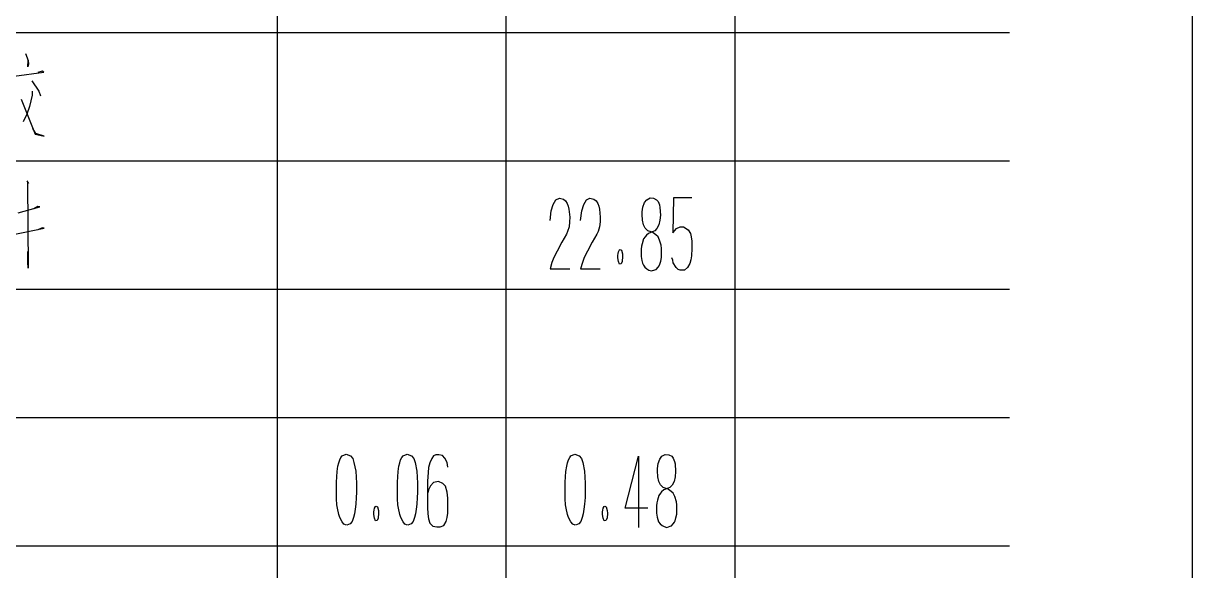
# Model space of a CAD drawing. Extents: x 0 to 2376, y 0 to 3364.
# Drawn here: x 2120.5 to 2376, y 958.6 to 1078 of the extents above; entities that cross this region are included whole.
import ezdxf

# ---------------------------------------------------------------- set-up
doc = ezdxf.new("R2010")
doc.units = 0
doc.header["$MEASUREMENT"] = 0
for name, color, linetype in [('6', 7, 'Continuous'), ('8', 7, 'Continuous'), ('9', 7, 'Continuous')]:
    doc.layers.add(name, color=color, linetype=linetype)

# ---------------------------------------------------------------- blocks, each defined once
blk = doc.blocks.new('BLKENT83')
at = {"layer": '8', "color": 15, "linetype": 'Continuous'}
blk.add_line((2376, 0), (2376, 3364), dxfattribs=at)
at = {"layer": '8', "color": 7, "linetype": 'Continuous', "const_width": 0.03}
blk.add_lwpolyline([(2336, 40), (2336, 3324)], dxfattribs=at)
blk = doc.blocks.new('BLKENT225')
at = {"layer": '9', "color": 2, "linetype": 'Continuous'}
for p, q in [((2190.12, 983.6), (2191.01, 984)), ((2191.01, 984), (2191.95, 983.6)), ((2203.46, 983.6), (2204.35, 984)), ((2204.35, 984), (2205.29, 983.6)), ((2240.12, 983.6), (2241.01, 984)), ((2241.01, 984), (2241.95, 983.6)), ((2260.02, 983.52), (2260.75, 983.92)), ((2260.75, 983.92), (2261.54, 983.84)), ((2189.03, 980.16), (2189.21, 981.36)), ((2189.21, 981.36), (2189.39, 982.08)), ((2189.39, 982.08), (2189.58, 982.72)), ((2189.58, 982.72), (2189.86, 983.28)), ((2189.86, 983.28), (2190.12, 983.6)), ((2191.95, 983.6), (2192.42, 983.04)), ((2192.42, 983.04), (2192.71, 982.16)), ((2192.71, 982.16), (2193.08, 980.24)), ((2202.36, 980.16), (2202.54, 981.36)), ((2202.54, 981.36), (2202.73, 982.08)), ((2202.73, 982.08), (2202.91, 982.72)), ((2202.91, 982.72), (2203.2, 983.28)), ((2203.2, 983.28), (2203.46, 983.6)), ((2205.29, 983.6), (2205.76, 983.04)), ((2205.76, 983.04), (2206.05, 982.16)), ((2206.05, 982.16), (2206.41, 980.24)), ((2209.29, 982.08), (2209, 981.04)), ((2209.71, 983.04), (2209.29, 982.08)), ((2210.12, 983.6), (2209.71, 983.04)), ((2210.62, 983.84), (2210.12, 983.6)), ((2211.27, 983.84), (2210.62, 983.84)), ((2212.06, 983.68), (2211.27, 983.84)), ((2212.58, 983.12), (2212.06, 983.68)), ((2213.05, 982.16), (2212.58, 983.12)), ((2213.24, 981.12), (2213.05, 982.16)), ((2239.03, 980.16), (2239.21, 981.36)), ((2239.21, 981.36), (2239.39, 982.08)), ((2239.39, 982.08), (2239.58, 982.72)), ((2239.58, 982.72), (2239.86, 983.28)), ((2239.86, 983.28), (2240.12, 983.6)), ((2241.95, 983.6), (2242.42, 983.04)), ((2242.42, 983.04), (2242.71, 982.16)), ((2242.71, 982.16), (2243.08, 980.24)), ((2251.97, 972.16), (2254.9, 983.52)), ((2254.9, 983.52), (2254.9, 968)), ((2259.05, 980.88), (2259.18, 981.92)), ((2259.18, 981.92), (2259.55, 982.88)), ((2259.55, 982.88), (2260.02, 983.52)), ((2261.54, 983.84), (2262.19, 983.52)), ((2262.19, 983.52), (2262.5, 983.12)), ((2262.5, 983.12), (2262.79, 982.4)), ((2262.79, 982.4), (2262.92, 981.84)), ((2262.92, 981.84), (2263, 980.16)), ((2188.87, 977.84), (2189.03, 980.16)), ((2193.08, 980.24), (2193.24, 977.68)), ((2202.2, 977.84), (2202.36, 980.16)), ((2206.41, 980.24), (2206.57, 977.68)), ((2208.92, 980), (2208.77, 978.08)), ((2209, 981.04), (2208.92, 980)), ((2238.87, 977.84), (2239.03, 980.16)), ((2243.08, 980.24), (2243.24, 977.68)), ((2259.05, 980.32), (2259.05, 980.88)), ((2259.1, 979.04), (2259.05, 980.32)), ((2259.31, 978), (2259.1, 979.04)), ((2262.92, 979.04), (2262.69, 978)), ((2263, 980.16), (2262.92, 979.04)), ((2188.87, 975.04), (2188.87, 977.84)), ((2193.24, 977.68), (2193.24, 975.6)), ((2202.2, 975.04), (2202.2, 977.84)), ((2206.57, 977.68), (2206.57, 975.6)), ((2208.77, 978.08), (2208.77, 972.32)), ((2209.44, 977.04), (2209, 976.16)), ((2210.12, 977.76), (2209.44, 977.04)), ((2211.17, 978), (2210.12, 977.76)), ((2212.11, 977.6), (2211.17, 978)), ((2212.69, 976.96), (2212.11, 977.6)), ((2213.08, 975.68), (2212.69, 976.96)), ((2238.87, 975.04), (2238.87, 977.84)), ((2243.24, 977.68), (2243.24, 975.6)), ((2259.68, 977.28), (2259.31, 978)), ((2260.28, 976.72), (2259.68, 977.28)), ((2260.96, 976.48), (2260.28, 976.72)), ((2261.41, 976.56), (2260.44, 976.16)), ((2262.03, 975.84), (2261.14, 976.48)), ((2261.77, 976.72), (2261.41, 976.56)), ((2262.27, 977.2), (2261.77, 976.72)), ((2262.69, 978), (2262.27, 977.2)), ((2188.9, 974.24), (2188.87, 975.04)), ((2188.95, 972.88), (2188.9, 974.24)), ((2193.21, 974.48), (2193.1, 973.04)), ((2193.24, 975.6), (2193.21, 974.48)), ((2202.23, 974.24), (2202.2, 975.04)), ((2202.28, 972.88), (2202.23, 974.24)), ((2206.54, 974.48), (2206.44, 973.04)), ((2206.57, 975.6), (2206.54, 974.48)), ((2209, 976.16), (2208.82, 975.52)), ((2213.24, 974.4), (2213.08, 975.68)), ((2213.24, 972.24), (2213.24, 974.4)), ((2238.9, 974.24), (2238.87, 975.04)), ((2238.95, 972.88), (2238.9, 974.24)), ((2243.21, 974.48), (2243.1, 973.04)), ((2243.24, 975.6), (2243.21, 974.48)), ((2259.03, 973.92), (2258.9, 973.36)), ((2259.31, 974.96), (2259.03, 973.92)), ((2259.68, 975.44), (2259.31, 974.96)), ((2259.94, 975.76), (2259.68, 975.44)), ((2260.44, 976.16), (2259.94, 975.76)), ((2262.5, 975.44), (2262.03, 975.84)), ((2262.82, 974.72), (2262.5, 975.44)), ((2263.18, 973.6), (2262.82, 974.72)), ((2189.08, 972.16), (2188.95, 972.88)), ((2189.39, 970.8), (2189.08, 972.16)), ((2192.97, 972), (2192.82, 970.96)), ((2193.1, 973.04), (2192.97, 972)), ((2197.05, 971.36), (2197.1, 971.76)), ((2197.05, 970.8), (2197.05, 971.36)), ((2197.1, 971.76), (2197.18, 972.16)), ((2197.18, 972.16), (2197.39, 972.56)), ((2197.39, 972.56), (2197.52, 972.64)), ((2197.58, 972.64), (2197.86, 972.48)), ((2197.86, 972.48), (2198.05, 971.68)), ((2198.1, 971.12), (2198.02, 970)), ((2198.05, 971.68), (2198.1, 971.12)), ((2202.41, 972.16), (2202.28, 972.88)), ((2202.73, 970.8), (2202.41, 972.16)), ((2206.31, 972), (2206.15, 970.96)), ((2206.44, 973.04), (2206.31, 972)), ((2208.77, 972.32), (2208.82, 970.96)), ((2213.1, 970.16), (2213.24, 971.12)), ((2213.24, 971.12), (2213.24, 972.24)), ((2239.08, 972.16), (2238.95, 972.88)), ((2239.39, 970.8), (2239.08, 972.16)), ((2242.97, 972), (2242.82, 970.96)), ((2243.1, 973.04), (2242.97, 972)), ((2247.05, 971.36), (2247.1, 971.76)), ((2247.05, 970.8), (2247.05, 971.36)), ((2247.1, 971.76), (2247.18, 972.16)), ((2247.18, 972.16), (2247.39, 972.56)), ((2247.39, 972.56), (2247.52, 972.64)), ((2247.58, 972.64), (2247.86, 972.48)), ((2247.86, 972.48), (2248.05, 971.68)), ((2248.1, 971.12), (2248.02, 970)), ((2248.05, 971.68), (2248.1, 971.12)), ((2256.91, 972.16), (2251.97, 972.16)), ((2258.9, 973.36), (2258.82, 972.72)), ((2258.82, 972.72), (2258.82, 972)), ((2258.82, 972), (2258.84, 971.12)), ((2258.84, 971.12), (2258.95, 970.24)), ((2263.24, 972.88), (2263.18, 973.6)), ((2263.24, 971.84), (2263.24, 972.88)), ((2263.24, 970.88), (2263.24, 971.84)), ((2189.6, 970.16), (2189.39, 970.8)), ((2190.12, 969.2), (2189.6, 970.16)), ((2190.52, 968.72), (2190.12, 969.2)), ((2191.04, 968.48), (2190.52, 968.72)), ((2191.85, 968.8), (2191.14, 968.48)), ((2192.29, 969.28), (2191.85, 968.8)), ((2192.61, 970.16), (2192.29, 969.28)), ((2192.82, 970.96), (2192.61, 970.16)), ((2197.18, 970), (2197.05, 970.8)), ((2197.42, 969.44), (2197.18, 970)), ((2197.78, 969.52), (2197.42, 969.44)), ((2198.02, 970), (2197.78, 969.52)), ((2202.93, 970.16), (2202.73, 970.8)), ((2203.46, 969.2), (2202.93, 970.16)), ((2203.85, 968.72), (2203.46, 969.2)), ((2204.37, 968.48), (2203.85, 968.72)), ((2205.18, 968.8), (2204.48, 968.48)), ((2205.63, 969.28), (2205.18, 968.8)), ((2205.94, 970.16), (2205.63, 969.28)), ((2206.15, 970.96), (2205.94, 970.16)), ((2208.82, 970.96), (2208.97, 969.84)), ((2208.97, 969.84), (2209.31, 968.88)), ((2209.31, 968.88), (2209.94, 968.24)), ((2212.37, 968.4), (2212.87, 969.28)), ((2212.87, 969.28), (2213.1, 970.16)), ((2239.6, 970.16), (2239.39, 970.8)), ((2240.12, 969.2), (2239.6, 970.16)), ((2240.52, 968.72), (2240.12, 969.2)), ((2241.04, 968.48), (2240.52, 968.72)), ((2241.85, 968.8), (2241.14, 968.48)), ((2242.29, 969.28), (2241.85, 968.8)), ((2242.61, 970.16), (2242.29, 969.28)), ((2242.82, 970.96), (2242.61, 970.16)), ((2247.18, 970), (2247.05, 970.8)), ((2247.42, 969.44), (2247.18, 970)), ((2247.78, 969.52), (2247.42, 969.44)), ((2248.02, 970), (2247.78, 969.52)), ((2258.95, 970.24), (2259.1, 969.68)), ((2259.1, 969.68), (2259.29, 969.2)), ((2259.29, 969.2), (2259.6, 968.8)), ((2259.6, 968.8), (2260.05, 968.4)), ((2262.11, 968.32), (2262.5, 968.8)), ((2262.5, 968.8), (2262.77, 969.12)), ((2262.77, 969.12), (2262.9, 969.44)), ((2262.9, 969.44), (2263.08, 970.08)), ((2263.08, 970.08), (2263.24, 970.88)), ((2209.94, 968.24), (2210.83, 968.08)), ((2210.83, 968.08), (2211.54, 968.08)), ((2211.54, 968.08), (2212.37, 968.4)), ((2260.05, 968.4), (2260.49, 968.16)), ((2260.49, 968.16), (2261.09, 968)), ((2261.09, 968), (2261.82, 968.24)), ((2261.82, 968.24), (2262.11, 968.32))]:
    blk.add_line(p, q, dxfattribs=at)
blk = doc.blocks.new('BLKENT227')
at = {"layer": '9', "color": 2, "linetype": 'Continuous'}
for p, q in [((2121.24, 1043.61), (2121.56, 1043.06)), ((2121.56, 1043.06), (2121.35, 1043.29)), ((2121.35, 1043.29), (2121.5, 1024.55)), ((2119.31, 1036.63), (2124.07, 1037.96)), ((2123.59, 1038.04), (2122.71, 1037.49)), ((2124.07, 1037.96), (2123.59, 1038.04)), ((2235.82, 1037.12), (2236.24, 1038.48)), ((2236.24, 1038.48), (2236.84, 1039.52)), ((2236.84, 1039.52), (2237.6, 1039.84)), ((2237.6, 1039.84), (2238.49, 1039.6)), ((2238.49, 1039.6), (2238.96, 1039.28)), ((2238.96, 1039.28), (2239.3, 1038.72)), ((2239.3, 1038.72), (2239.54, 1038.08)), ((2239.54, 1038.08), (2239.69, 1037.44)), ((2242.49, 1037.12), (2242.91, 1038.48)), ((2242.91, 1038.48), (2243.51, 1039.52)), ((2243.51, 1039.52), (2244.27, 1039.84)), ((2244.27, 1039.84), (2245.16, 1039.6)), ((2245.16, 1039.6), (2245.63, 1039.28)), ((2245.63, 1039.28), (2245.97, 1038.72)), ((2245.97, 1038.72), (2246.2, 1038.08)), ((2246.2, 1038.08), (2246.36, 1037.44)), ((2255.72, 1036.88), (2255.85, 1037.92)), ((2255.85, 1037.92), (2256.22, 1038.88)), ((2256.22, 1038.88), (2256.69, 1039.52)), ((2256.69, 1039.52), (2257.42, 1039.92)), ((2257.42, 1039.92), (2258.2, 1039.84)), ((2258.2, 1039.84), (2258.86, 1039.52)), ((2258.86, 1039.52), (2259.17, 1039.12)), ((2259.17, 1039.12), (2259.46, 1038.4)), ((2259.46, 1038.4), (2259.59, 1037.84)), ((2259.59, 1037.84), (2259.67, 1036.16)), ((2262.57, 1039.92), (2262.36, 1032.32)), ((2266.54, 1039.92), (2262.57, 1039.92)), ((2235.56, 1034.96), (2235.82, 1037.12)), ((2239.69, 1037.44), (2239.88, 1035.68)), ((2239.88, 1035.68), (2239.82, 1034.72)), ((2242.23, 1034.96), (2242.49, 1037.12)), ((2246.36, 1037.44), (2246.54, 1035.68)), ((2246.54, 1035.68), (2246.49, 1034.72)), ((2255.72, 1036.32), (2255.72, 1036.88)), ((2255.77, 1035.04), (2255.72, 1036.32)), ((2255.98, 1034), (2255.77, 1035.04)), ((2259.59, 1035.04), (2259.35, 1034)), ((2259.67, 1036.16), (2259.59, 1035.04)), ((2117.58, 1031.76), (2125.01, 1033.33)), ((2124.54, 1033.41), (2123.59, 1032.94)), ((2125.01, 1033.33), (2124.54, 1033.41)), ((2239.41, 1032.56), (2239.12, 1032)), ((2239.72, 1033.6), (2239.41, 1032.56)), ((2239.82, 1034.72), (2239.72, 1033.6)), ((2246.07, 1032.56), (2245.78, 1032)), ((2246.39, 1033.6), (2246.07, 1032.56)), ((2246.49, 1034.72), (2246.39, 1033.6)), ((2256.35, 1033.28), (2255.98, 1034)), ((2256.95, 1032.72), (2256.35, 1033.28)), ((2257.63, 1032.48), (2256.95, 1032.72)), ((2258.07, 1032.56), (2257.1, 1032.16)), ((2258.7, 1031.84), (2257.81, 1032.48)), ((2258.44, 1032.72), (2258.07, 1032.56)), ((2258.93, 1033.2), (2258.44, 1032.72)), ((2259.35, 1034), (2258.93, 1033.2)), ((2262.36, 1032.32), (2263.22, 1033.2)), ((2263.22, 1033.2), (2264.01, 1033.6)), ((2264.01, 1033.6), (2264.76, 1033.6)), ((2264.76, 1033.6), (2265.76, 1032.96)), ((2265.76, 1032.96), (2266.23, 1032.16)), ((2238.12, 1030.24), (2237.08, 1028.32)), ((2239.12, 1032), (2238.12, 1030.24)), ((2244.79, 1030.24), (2243.75, 1028.32)), ((2245.78, 1032), (2244.79, 1030.24)), ((2255.69, 1029.92), (2255.56, 1029.36)), ((2255.98, 1030.96), (2255.69, 1029.92)), ((2256.35, 1031.44), (2255.98, 1030.96)), ((2256.61, 1031.76), (2256.35, 1031.44)), ((2257.1, 1032.16), (2256.61, 1031.76)), ((2259.17, 1031.44), (2258.7, 1031.84)), ((2259.48, 1030.72), (2259.17, 1031.44)), ((2259.85, 1029.6), (2259.48, 1030.72)), ((2266.23, 1032.16), (2266.41, 1031.44)), ((2266.41, 1031.44), (2266.52, 1030.48)), ((2266.52, 1030.48), (2266.57, 1028.88)), ((2121.4, 1025.88), (2121.45, 1028.24)), ((2237.08, 1028.32), (2236.37, 1026.88)), ((2243.75, 1028.32), (2243.04, 1026.88)), ((2250.39, 1027.36), (2250.44, 1027.76)), ((2250.39, 1026.8), (2250.39, 1027.36)), ((2250.44, 1027.76), (2250.52, 1028.16)), ((2250.52, 1028.16), (2250.73, 1028.56)), ((2250.73, 1028.56), (2250.86, 1028.64)), ((2250.91, 1028.64), (2251.2, 1028.48)), ((2251.2, 1028.48), (2251.38, 1027.68)), ((2251.38, 1027.68), (2251.43, 1027.12)), ((2255.56, 1029.36), (2255.48, 1028.72)), ((2255.48, 1028.72), (2255.48, 1028)), ((2255.48, 1028), (2255.51, 1027.12)), ((2259.9, 1028.88), (2259.85, 1029.6)), ((2259.9, 1027.84), (2259.9, 1028.88)), ((2259.9, 1026.88), (2259.9, 1027.84)), ((2266.57, 1028.88), (2266.49, 1027.28)), ((2121.5, 1024.55), (2121.4, 1025.88)), ((2235.98, 1025.84), (2235.56, 1024.4)), ((2236.37, 1026.88), (2235.98, 1025.84)), ((2242.65, 1025.84), (2242.23, 1024.4)), ((2243.04, 1026.88), (2242.65, 1025.84)), ((2250.52, 1026), (2250.39, 1026.8)), ((2250.75, 1025.44), (2250.52, 1026)), ((2251.12, 1025.52), (2250.75, 1025.44)), ((2251.35, 1026), (2251.12, 1025.52)), ((2251.43, 1027.12), (2251.35, 1026)), ((2255.51, 1027.12), (2255.61, 1026.24)), ((2255.61, 1026.24), (2255.77, 1025.68)), ((2255.77, 1025.68), (2255.95, 1025.2)), ((2255.95, 1025.2), (2256.27, 1024.8)), ((2256.27, 1024.8), (2256.71, 1024.4)), ((2258.78, 1024.32), (2259.17, 1024.8)), ((2259.17, 1024.8), (2259.43, 1025.12)), ((2259.43, 1025.12), (2259.56, 1025.44)), ((2259.56, 1025.44), (2259.75, 1026.08)), ((2259.75, 1026.08), (2259.9, 1026.88)), ((2262.36, 1026.32), (2262.2, 1026.8)), ((2262.49, 1025.76), (2262.36, 1026.32)), ((2263.12, 1024.72), (2262.49, 1025.76)), ((2266.1, 1025.6), (2265.58, 1024.72)), ((2266.33, 1026.4), (2266.1, 1025.6)), ((2266.49, 1027.28), (2266.33, 1026.4)), ((2235.56, 1024.4), (2239.88, 1024.4)), ((2242.23, 1024.4), (2246.54, 1024.4)), ((2256.71, 1024.4), (2257.16, 1024.16)), ((2257.16, 1024.16), (2257.76, 1024)), ((2257.76, 1024), (2258.49, 1024.24)), ((2258.49, 1024.24), (2258.78, 1024.32)), ((2263.59, 1024.32), (2263.12, 1024.72)), ((2263.98, 1024.16), (2263.59, 1024.32)), ((2264.92, 1024.16), (2263.98, 1024.16)), ((2265.58, 1024.72), (2264.92, 1024.16))]:
    blk.add_line(p, q, dxfattribs=at)
blk = doc.blocks.new('BLKENT228')
at = {"layer": '9', "color": 2, "linetype": 'Continuous'}
for p, q in [((2120.88, 1071.45), (2121.5, 1069.88)), ((2121.45, 1068.55), (2121.5, 1069.96)), ((2121.56, 1069.18), (2121.45, 1068.55)), ((2121.5, 1069.88), (2121.56, 1069.18)), ((2118.47, 1066.51), (2124.9, 1067.37)), ((2124.54, 1067.61), (2123.59, 1067.29)), ((2124.9, 1067.37), (2124.54, 1067.61)), ((2122.29, 1065.49), (2123.86, 1063.22)), ((2122.34, 1063.22), (2122.34, 1062.35)), ((2123.86, 1063.22), (2124.17, 1062.2)), ((2119.93, 1061.49), (2123.02, 1053.8)), ((2122.34, 1062.35), (2121.76, 1059.84)), ((2121.19, 1058.2), (2120.41, 1056.55)), ((2121.76, 1059.84), (2121.19, 1058.2)), ((2123.18, 1053.96), (2122.5, 1055.06)), ((2123.02, 1053.8), (2125.01, 1053.41)), ((2125.01, 1053.41), (2123.18, 1053.96))]:
    blk.add_line(p, q, dxfattribs=at)
blk = doc.blocks.new('BLKENT201')
at = {"layer": '9'}
for name in ['BLKENT228', 'BLKENT227', 'BLKENT225']:
    blk.add_blockref(name, (0, 0), dxfattribs=at)
blk = doc.blocks.new('BLKENT184')
at = {"layer": '9', "color": 1, "linetype": 'Continuous'}
for p, q in [((2176, 280), (2176, 1664)), ((2226, 300), (2226, 1664)), ((2276, 280), (2276, 1664)), ((1616, 1076), (2336, 1076)), ((1616, 1048), (2336, 1048)), ((1616, 1020), (2336, 1020)), ((1616, 992), (2336, 992)), ((1616, 964), (2336, 964))]:
    blk.add_line(p, q, dxfattribs=at)
at = {"layer": '9', "color": 7, "linetype": 'Continuous', "const_width": 0.03}
blk.add_lwpolyline([(2336, 280), (2336, 1664)], dxfattribs=at)
at = {"layer": '9'}
blk.add_blockref('BLKENT201', (0, 0), dxfattribs=at)

msp = doc.modelspace()

# ---------------------------------------------------------------- block references
at = {"layer": '6'}
for name in ['BLKENT83', 'BLKENT184']:
    msp.add_blockref(name, (0, 0), dxfattribs=at)

doc.saveas('drawing.dxf')
